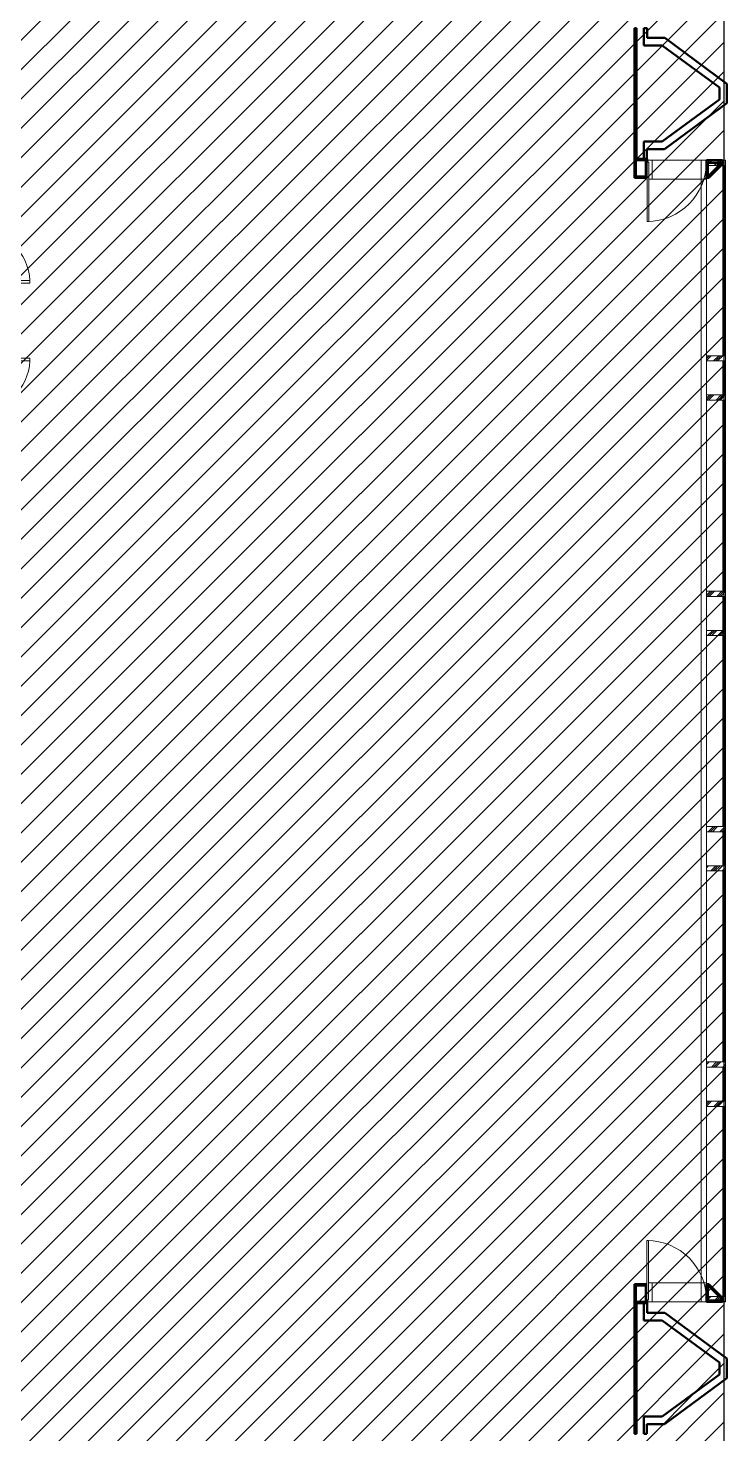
# Model space of a CAD drawing. Header units: millimetres. Extents: x 8533 to 398112, y -117646 to 105276.
# Drawn here: x 46132 to 56810, y -103261 to -81760 of the extents above; entities that cross this region are included whole.
import ezdxf

# ---------------------------------------------------------------- set-up
doc = ezdxf.new("R2010")
doc.units = ezdxf.units.MM
for name, color, linetype, lineweight in [('A-DOOR', 31, 'Continuous', 13), ('A-FLOR', 192, 'Continuous', 13), ('A-GENM', 13, 'Continuous', 13), ('A-GLAZ', 151, 'Continuous', 13), ('A-GLAZ-CURT', 52, 'Continuous', 13), ('A-GLAZ-CWMG', 51, 'Continuous', 13), ('A-WALL', 113, 'Continuous', 13)]:
    doc.layers.add(name, color=color, linetype=linetype, lineweight=lineweight)

# ---------------------------------------------------------------- blocks, each defined once
blk = doc.blocks.new('防火门A-单扇1 - 单扇防火门-FM甲0821BXG-1807686-10F_ARC_46_000_')
at = {"layer": 'A-GENM'}
for p, q in [((360, 0), (360, 800)), ((360, 800), (400, 800)), ((400, 800), (400, 100)), ((400, 0), (-166, 566)), ((400, 0), (360, 0))]:
    blk.add_line(p, q, dxfattribs=at)
for start in [92.866, 135]:
    blk.add_arc((400, 0), 800, start, 180, dxfattribs=at)
blk = doc.blocks.new('防火门A-单扇1 - 单扇防火门-FM甲0821BXG-1808280-10F_ARC_46_000_')
at = {"layer": 'A-GENM'}
for p, q in [((400, 0), (-166, -566)), ((400, 0), (360, 0)), ((360, 0), (360, -800)), ((400, -800), (400, -100)), ((360, -800), (400, -800))]:
    blk.add_line(p, q, dxfattribs=at)
for end in [267.134, 225]:
    blk.add_arc((400, 0), 800, 180, end, dxfattribs=at)
blk = doc.blocks.new('大门构件2 - 大门构件-1944663-10F_ARC_46_000_')
at = {"layer": 'A-WALL', "lineweight": 50}
for p, q in [((55430, -23270), (55400, -23270)), ((55400, -23270), (55400, -25270)), ((55430, -25270), (55430, -23270)), ((55590, -23270), (55540, -23270)), ((55540, -23270), (55540, -23535)), ((55590, -23420), (55590, -23270)), ((55860, -23420), (55590, -23420)), ((56810, -24120), (55860, -23420)), ((55540, -23535), (55822, -23535)), ((55822, -23535), (56695, -24178)), ((56695, -24178), (56695, -24362)), ((56810, -24420), (56810, -24120)), ((56695, -24362), (55819, -25005)), ((55859, -25120), (56810, -24420)), ((55819, -25005), (55539, -25005)), ((55539, -25005), (55539, -25270)), ((55589, -25270), (55589, -25120)), ((55589, -25120), (55859, -25120)), ((55400, -25270), (55430, -25270)), ((55539, -25270), (55589, -25270)), ((55430, -42770), (55400, -42770)), ((55400, -42770), (55400, -44770)), ((55430, -44770), (55430, -42770)), ((55590, -42770), (55540, -42770)), ((55540, -42770), (55540, -43035)), ((55590, -42920), (55590, -42770)), ((55860, -42920), (55590, -42920)), ((56810, -43620), (55860, -42920)), ((55540, -43035), (55822, -43035)), ((55822, -43035), (56695, -43678)), ((56810, -43920), (56810, -43620)), ((56695, -43678), (56695, -43862)), ((56695, -43862), (55819, -44505)), ((55859, -44620), (56810, -43920)), ((55819, -44505), (55539, -44505)), ((55539, -44505), (55539, -44770)), ((55589, -44770), (55589, -44620)), ((55589, -44620), (55859, -44620)), ((55400, -44770), (55430, -44770)), ((55539, -44770), (55589, -44770))]:
    blk.add_line(p, q, dxfattribs=at)
blk = doc.blocks.new('G2 - G26-1945658-10F_ARC_46_000_')
at = {"layer": 'A-WALL', "lineweight": 50}
for p, q in [((55400, -25271), (55400, -25562)), ((55590, -25271), (55400, -25271)), ((55420, -25291), (55570, -25291)), ((55420, -25542), (55420, -25291)), ((55570, -25291), (55570, -25542)), ((55590, -25318), (55590, -25271)), ((56499, -25290), (56499, -25562)), ((56744, -25290), (56499, -25290)), ((56519, -25548), (56519, -25331)), ((56519, -25331), (56724, -25331)), ((56724, -25343), (56519, -25548)), ((56533, -25562), (56744, -25352)), ((56724, -25331), (56724, -25343)), ((56744, -25352), (56744, -25290)), ((55400, -25562), (55590, -25562)), ((55570, -25542), (55420, -25542)), ((56499, -25562), (56533, -25562)), ((55400, -42479), (55400, -42770)), ((55590, -42479), (55400, -42479)), ((55420, -42750), (55420, -42499)), ((55420, -42499), (55570, -42499)), ((55570, -42499), (55570, -42750)), ((56500, -42480), (56500, -42750)), ((56534, -42480), (56500, -42480)), ((56520, -42494), (56725, -42699)), ((56520, -42730), (56520, -42494)), ((56745, -42691), (56534, -42480)), ((55400, -42770), (55590, -42770)), ((55570, -42750), (55420, -42750)), ((55590, -42770), (55590, -42722)), ((56500, -42750), (56745, -42750)), ((56725, -42730), (56520, -42730)), ((56725, -42699), (56725, -42730)), ((56745, -42750), (56745, -42691))]:
    blk.add_line(p, q, dxfattribs=at)
blk = doc.blocks.new('系统嵌板 - 玻璃-1965189-10F_ARC_46_000_')
at = {"layer": 'A-GLAZ-CURT'}
h = blk.add_hatch(dxfattribs=at)
h.set_pattern_fill('FP_11', color=256, style=0, pattern_type=2)
h.set_pattern_definition([(90, (-26825.57, -56762.36), (-100, 6e-15), [])])
h.paths.add_polyline_path([(1455, -13), (1455, 12), (-1455, 12), (-1455, -13), (981, -13)], flags=0)
at = {"layer": 'A-GLAZ-CURT', "lineweight": 18}
for p, q in [((1455, 12), (-1455, 12)), ((-1455, 12), (-1455, -13)), ((1455, -13), (1455, 12)), ((-1455, -13), (1455, -13))]:
    blk.add_line(p, q, dxfattribs=at)
blk = doc.blocks.new('窗嵌板_上悬无框铝窗 - 窗嵌板_上悬无框铝窗-1965196-10F_ARC_46_000_')
at = {"layer": 'A-GLAZ'}
for p, q in [((260, 12.5), (-260, 12.5)), ((-260, 12.5), (-260, -12.5)), ((260, -12.5), (260, 12.5)), ((-260, -12.5), (260, -12.5))]:
    blk.add_line(p, q, dxfattribs=at)
blk = doc.blocks.new('系统嵌板 - 玻璃-1965094-10F_ARC_46_000_')
at = {"layer": 'A-GLAZ-CURT'}
h = blk.add_hatch(dxfattribs=at)
h.set_pattern_fill('FP_12', color=256, style=0, pattern_type=2)
h.set_pattern_definition([(90, (-30420.72, -56762.36), (-100, 6e-15), [])])
h.paths.add_polyline_path([(1460, 12.5), (-1460, 12.5), (-1460, -12.5), (1460, -12.5)], flags=0)
at = {"layer": 'A-GLAZ-CURT', "lineweight": 18}
for p, q in [((1460, 12.5), (-1460, 12.5)), ((-1460, 12.5), (-1460, -12.5)), ((1460, -12.5), (1460, 12.5)), ((-1460, -12.5), (1460, -12.5))]:
    blk.add_line(p, q, dxfattribs=at)
blk = doc.blocks.new('系统嵌板 - 玻璃-V11-10F_ARC_46_000_')
at = {"layer": 'A-GLAZ-CURT'}
h = blk.add_hatch(dxfattribs=at)
h.set_pattern_fill('FP_13', color=256, style=0, pattern_type=2)
h.set_pattern_definition([(90, (-34020.72, -56762.36), (-100, 6e-15), [])])
h.paths.add_polyline_path([(1460, -13), (1460, 12), (-1460, 12), (-1460, -13), (333, -13)], flags=0)
at = {"layer": 'A-GLAZ-CURT', "lineweight": 18}
for p, q in [((1460, 12), (-1460, 12)), ((-1460, 12), (-1460, -13)), ((1460, -13), (1460, 12)), ((-1460, -13), (1460, -13))]:
    blk.add_line(p, q, dxfattribs=at)
blk = doc.blocks.new('系统嵌板 - 玻璃-V12-10F_ARC_46_000_')
at = {"layer": 'A-GLAZ-CURT'}
h = blk.add_hatch(dxfattribs=at)
h.set_pattern_fill('FP_14', color=256, style=0, pattern_type=2)
h.set_pattern_definition([(90, (-37620.72, -56762.36), (-100, 6e-15), [])])
h.paths.add_polyline_path([(1460, 12.5), (-1460, 12.5), (-1460, -12.5), (1460, -12.5)], flags=0)
at = {"layer": 'A-GLAZ-CURT', "lineweight": 18}
for p, q in [((1460, 12.5), (-1460, 12.5)), ((-1460, 12.5), (-1460, -12.5)), ((1460, -12.5), (1460, 12.5)), ((-1460, -12.5), (1460, -12.5))]:
    blk.add_line(p, q, dxfattribs=at)
blk = doc.blocks.new('系统嵌板 - 玻璃-1965191-10F_ARC_46_000_')
at = {"layer": 'A-GLAZ-CURT'}
h = blk.add_hatch(dxfattribs=at)
h.set_pattern_fill('FP_15', color=256, style=0, pattern_type=2)
h.set_pattern_definition([(90, (-41215.7, -56762.36), (-100, 6e-15), [])])
h.paths.add_polyline_path([(1455, -12), (1455, 12), (-1455, 12), (-1455, -12), (1264, -12)], flags=0)
at = {"layer": 'A-GLAZ-CURT', "lineweight": 18}
for p, q in [((1455, 12), (-1455, 12)), ((-1455, 12), (-1455, -12)), ((1455, -12), (1455, 12)), ((-1455, -12), (1455, -12))]:
    blk.add_line(p, q, dxfattribs=at)
blk = doc.blocks.new('矩形竖梃 - 80 x 292-1965099-10F_ARC_46_000_')
at = {"layer": 'A-GLAZ-CWMG'}
h = blk.add_hatch(dxfattribs=at)
h.set_pattern_fill('FP_16', color=256, style=0, pattern_type=2)
h.set_pattern_definition([(315, (25290.43, 56762.36), (88.38835, 88.38835), []), (315, (25290.43, 56731.11), (176.7767, 0), []), (315, (25290.43, 56793.61), (176.7767, 0), [])])
h.paths.add_polyline_path([(-80, 229), (-80, 66), (-53, 39), (-61, 19), (-80, 37), (-80, -28), (0, -28), (0, 264), (-80, 264), (-80, 243)], flags=0)
for p, q in [((0, 264), (-80, 264)), ((-80, 264), (-80, -28)), ((0, -28), (0, 264)), ((-80, -28), (0, -28))]:
    blk.add_line(p, q, dxfattribs=at)
blk = doc.blocks.new('矩形竖梃 - 80 x 292-1965100-10F_ARC_46_000_')
at = {"layer": 'A-GLAZ-CWMG'}
h = blk.add_hatch(dxfattribs=at)
h.set_pattern_fill('FP_17', color=256, style=0, pattern_type=2)
h.set_pattern_definition([(225, (-42750.67, 56762.36), (88.38835, -88.38835), []), (225, (-42750.67, 56731.11), (1e-14, -176.7767), []), (225, (-42750.67, 56793.61), (1e-14, -176.7767), [])])
h.paths.add_polyline_path([(0, 17), (0, -28), (-80, -28), (-80, 37), (-60, 17), (-52, 37), (-80, 66), (-80, 264), (0, 264), (0, 37)], flags=0)
for p, q in [((-80, 264), (0, 264)), ((-80, -28), (-80, 264)), ((0, 264), (0, -28)), ((0, -28), (-80, -28))]:
    blk.add_line(p, q, dxfattribs=at)
blk = doc.blocks.new('矩形竖梃 - 80 x 292-1965131-10F_ARC_46_000_')
at = {"layer": 'A-GLAZ-CWMG'}
for p, q in [((56498, -42671), (56498, -39761)), ((56790, -39761), (56790, -42671))]:
    blk.add_line(p, q, dxfattribs=at)
blk = doc.blocks.new('矩形竖梃 - 80 x 292-1965132-10F_ARC_46_000_')
at = {"layer": 'A-GLAZ-CWMG'}
for p, q in [((56498, -39681), (56498, -39161)), ((56790, -39161), (56790, -39681))]:
    blk.add_line(p, q, dxfattribs=at)
blk = doc.blocks.new('矩形竖梃 - 80 x 292-1965133-10F_ARC_46_000_')
at = {"layer": 'A-GLAZ-CWMG'}
for p, q in [((56498, -39081), (56498, -36161)), ((56790, -36161), (56790, -39081))]:
    blk.add_line(p, q, dxfattribs=at)
blk = doc.blocks.new('矩形竖梃 - 80 x 292-1965161-10F_ARC_46_000_')
at = {"layer": 'A-GLAZ-CWMG'}
for p, q in [((56498, -28281), (56498, -25370)), ((56790, -25370), (56790, -28281))]:
    blk.add_line(p, q, dxfattribs=at)
blk = doc.blocks.new('矩形竖梃 - 80 x 292-1965188-10F_ARC_46_000_')
at = {"layer": 'A-GLAZ-CWMG'}
h = blk.add_hatch(dxfattribs=at)
h.set_pattern_fill('FP_20', color=256, style=0, pattern_type=2)
h.set_pattern_definition([(225, (-28320.72, 56762.36), (88.38835, -88.38835), []), (225, (-28320.72, 56731.11), (1e-14, -176.7767), []), (225, (-28320.72, 56793.61), (1e-14, -176.7767), [])])
h.paths.add_polyline_path([(40, -28), (-40, -28), (-40, 264), (40, 264), (40, -12.5)], flags=0)
for p, q in [((-40, 264), (40, 264)), ((-40, -28), (-40, 264)), ((40, 264), (40, 12.5)), ((40, -28), (-40, -28)), ((40, -12.5), (40, -28))]:
    blk.add_line(p, q, dxfattribs=at)
blk = doc.blocks.new('矩形竖梃 - 80 x 292-V21-10F_ARC_46_000_')
at = {"layer": 'A-GLAZ-CWMG'}
h = blk.add_hatch(dxfattribs=at)
h.set_pattern_fill('FP_21', color=256, style=0, pattern_type=2)
h.set_pattern_definition([(225, (-28920.72, 56762.36), (88.38835, -88.38835), []), (225, (-28920.72, 56731.11), (1e-14, -176.7767), []), (225, (-28920.72, 56793.61), (1e-14, -176.7767), [])])
h.paths.add_polyline_path([(40, 12.5), (40, -28), (-40, -28), (-40, 264), (40, 264)], flags=0)
for p, q in [((-40, 264), (40, 264)), ((-40, 12.5), (-40, 264)), ((40, 264), (40, -28)), ((-40, -28), (-40, -12.5)), ((40, -28), (-40, -28))]:
    blk.add_line(p, q, dxfattribs=at)
blk = doc.blocks.new('矩形竖梃 - 80 x 292-V22-10F_ARC_46_000_')
at = {"layer": 'A-GLAZ-CWMG'}
h = blk.add_hatch(dxfattribs=at)
h.set_pattern_fill('FP_22', color=256, style=0, pattern_type=2)
h.set_pattern_definition([(225, (-31920.72, 56762.36), (88.38835, -88.38835), []), (225, (-31920.72, 56731.11), (1e-14, -176.7767), []), (225, (-31920.72, 56793.61), (1e-14, -176.7767), [])])
h.paths.add_polyline_path([(40, -12.5), (40, -28), (-40, -28), (-40, 264), (40, 264), (40, 12.5)], flags=0)
for p, q in [((-40, 264), (40, 264)), ((-40, -28), (-40, 264)), ((40, 264), (40, 12.5)), ((40, -28), (-40, -28)), ((40, -12.5), (40, -28))]:
    blk.add_line(p, q, dxfattribs=at)
blk = doc.blocks.new('矩形竖梃 - 80 x 292-V23-10F_ARC_46_000_')
at = {"layer": 'A-GLAZ-CWMG'}
h = blk.add_hatch(dxfattribs=at)
h.set_pattern_fill('FP_23', color=256, style=0, pattern_type=2)
h.set_pattern_definition([(225, (-32520.72, 56762.36), (88.38835, -88.38835), []), (225, (-32520.72, 56731.11), (1e-14, -176.7767), []), (225, (-32520.72, 56793.61), (1e-14, -176.7767), [])])
h.paths.add_polyline_path([(40, -12.5), (40, -28), (-40, -28), (-40, 264), (40, 264), (40, 12.5)], flags=0)
for p, q in [((-40, 264), (40, 264)), ((-40, 12.5), (-40, 264)), ((40, 264), (40, -28)), ((-40, -28), (-40, -12.5)), ((40, -28), (-40, -28))]:
    blk.add_line(p, q, dxfattribs=at)
blk = doc.blocks.new('矩形竖梃 - 80 x 292-V24-10F_ARC_46_000_')
at = {"layer": 'A-GLAZ-CWMG'}
h = blk.add_hatch(dxfattribs=at)
h.set_pattern_fill('FP_24', color=256, style=0, pattern_type=2)
h.set_pattern_definition([(225, (-35520.72, 56762.36), (88.38835, -88.38835), []), (225, (-35520.72, 56731.11), (1e-14, -176.7767), []), (225, (-35520.72, 56793.61), (1e-14, -176.7767), [])])
h.paths.add_polyline_path([(40, -12.5), (40, -28), (-40, -28), (-40, 264), (40, 264), (40, 12.5)], flags=0)
for p, q in [((-40, 264), (40, 264)), ((-40, -28), (-40, 264)), ((40, 264), (40, 12.5)), ((40, -28), (-40, -28)), ((40, -12.5), (40, -28))]:
    blk.add_line(p, q, dxfattribs=at)
blk = doc.blocks.new('矩形竖梃 - 80 x 292-V25-10F_ARC_46_000_')
at = {"layer": 'A-GLAZ-CWMG'}
h = blk.add_hatch(dxfattribs=at)
h.set_pattern_fill('FP_25', color=256, style=0, pattern_type=2)
h.set_pattern_definition([(225, (-36120.72, 56762.36), (88.38835, -88.38835), []), (225, (-36120.72, 56731.11), (1e-14, -176.7767), []), (225, (-36120.72, 56793.61), (1e-14, -176.7767), [])])
h.paths.add_polyline_path([(40, -12.5), (40, -28), (-40, -28), (-40, 264), (40, 264), (40, 12.5)], flags=0)
for p, q in [((-40, 264), (40, 264)), ((-40, 12.5), (-40, 264)), ((40, 264), (40, -28)), ((-40, -28), (-40, -12.5)), ((40, -28), (-40, -28))]:
    blk.add_line(p, q, dxfattribs=at)
blk = doc.blocks.new('矩形竖梃 - 80 x 292-V26-10F_ARC_46_000_')
at = {"layer": 'A-GLAZ-CWMG'}
h = blk.add_hatch(dxfattribs=at)
h.set_pattern_fill('FP_26', color=256, style=0, pattern_type=2)
h.set_pattern_definition([(225, (-39120.72, 56762.36), (88.38835, -88.38835), []), (225, (-39120.72, 56731.11), (1e-14, -176.7767), []), (225, (-39120.72, 56793.61), (1e-14, -176.7767), [])])
h.paths.add_polyline_path([(40, -12.5), (40, -28), (-40, -28), (-40, 264), (40, 264), (40, 12.5)], flags=0)
for p, q in [((-40, 264), (40, 264)), ((-40, -28), (-40, 264)), ((40, 264), (40, 12.5)), ((40, -28), (-40, -28)), ((40, -12.5), (40, -28))]:
    blk.add_line(p, q, dxfattribs=at)
blk = doc.blocks.new('矩形竖梃 - 80 x 292-V27-10F_ARC_46_000_')
at = {"layer": 'A-GLAZ-CWMG'}
h = blk.add_hatch(dxfattribs=at)
h.set_pattern_fill('FP_27', color=256, style=0, pattern_type=2)
h.set_pattern_definition([(225, (-39720.72, 56762.36), (88.38835, -88.38835), []), (225, (-39720.72, 56731.11), (1e-14, -176.7767), []), (225, (-39720.72, 56793.61), (1e-14, -176.7767), [])])
h.paths.add_polyline_path([(40, -12.5), (40, -28), (-40, -28), (-40, 264), (40, 264), (40, 12.5)], flags=0)
for p, q in [((-40, 264), (40, 264)), ((-40, 12.5), (-40, 264)), ((40, 264), (40, -28)), ((-40, -28), (-40, -12.5)), ((40, -28), (-40, -28))]:
    blk.add_line(p, q, dxfattribs=at)
blk = doc.blocks.new('门嵌板_单开门2 - 门嵌板_单开门2-1985839-10F_ARC_46_000_')
at = {"layer": 'A-DOOR'}
for p, q in [((455, 0), (430, 0)), ((430, -909), (430, 0)), ((455, 0), (455, -909)), ((455, -909), (430, -909))]:
    blk.add_line(p, q, dxfattribs=at)
blk.add_arc((455, 0), 909, 180, 270, dxfattribs=at)
blk = doc.blocks.new('矩形竖梃 - 80 x 292-1985754-10F_ARC_46_000_')
at = {"layer": 'A-GLAZ-CWMG'}
for p, q in [((-80, -28), (-80, 264)), ((-80, 264), (-25, 264)), ((0, -28), (-80, -28))]:
    blk.add_line(p, q, dxfattribs=at)
blk = doc.blocks.new('矩形竖梃 - 80 x 292-V45-10F_ARC_46_000_')
at = {"layer": 'A-GLAZ-CWMG'}
for p, q in [((26480, -53880), (26772, -53880)), ((26480, -54629), (26480, -53880)), ((26772, -53880), (26772, -54629)), ((26772, -54629), (26480, -54629))]:
    blk.add_line(p, q, dxfattribs=at)
blk = doc.blocks.new('矩形竖梃 - 80 x 292-V55-10F_ARC_46_000_')
at = {"layer": 'A-GLAZ-CWMG'}
for p, q in [((0, 264), (-80, 264)), ((-80, 264), (-80, -28)), ((0, 52), (0, 264)), ((-80, -28), (-1, -28))]:
    blk.add_line(p, q, dxfattribs=at)
blk = doc.blocks.new('门嵌板_单开门2 - 门嵌板_单开门2-1986739-10F_ARC_46_000_')
at = {"layer": 'A-DOOR'}
for p, q in [((454, 908), (429, 908)), ((429, 908), (429, 0)), ((454, 0), (454, 908)), ((454, 0), (429, 0))]:
    blk.add_line(p, q, dxfattribs=at)
blk.add_arc((454, 0), 908, 90, 180, dxfattribs=at)
blk = doc.blocks.new('矩形竖梃 - 80 x 292-V43-10F_ARC_46_000_')
at = {"layer": 'A-GLAZ-CWMG'}
for p, q in [((-80, -264), (-80, 28)), ((-80, 28), (0, 28)), ((-25, -264), (-80, -264))]:
    blk.add_line(p, q, dxfattribs=at)
blk = doc.blocks.new('矩形竖梃 - 80 x 292-1986737-10F_ARC_46_000_')
at = {"layer": 'A-GLAZ-CWMG'}
for p, q in [((55670, -25582), (55670, -25290)), ((55670, -25290), (56418, -25290)), ((56418, -25290), (56418, -25582)), ((56418, -25582), (55670, -25582))]:
    blk.add_line(p, q, dxfattribs=at)
blk = doc.blocks.new('矩形竖梃 - 80 x 292-V51-10F_ARC_46_000_')
at = {"layer": 'A-GLAZ-CWMG'}
for p, q in [((0, 28), (-80, 28)), ((-80, 28), (-80, -264)), ((0, -264), (0, -52)), ((-80, -264), (0, -264))]:
    blk.add_line(p, q, dxfattribs=at)

msp = doc.modelspace()

# ---------------------------------------------------------------- hatches: boundary and pattern name
h = msp.add_hatch()
h.set_pattern_fill('ANSI31', color=1, scale=200)
h.set_pattern_definition([(45, (0, 0), (-224.5064, 224.5064), [])])
h.paths.add_polyline_path([(37110, -71554), (56766, -71554), (56766, -113491), (37110, -113491)])

# ---------------------------------------------------------------- linework, layer by layer
msp.add_lwpolyline([(37110, -71554), (56766, -71554), (56766, -113491), (37110, -113491)], close=True)
at = {"layer": 'A-FLOR'}
for p, q in [((55400, -81760), (55400, -83760)), ((55400, -83761), (55400, -84051)), ((56417, -84072), (56417, -100948)), ((55400, -100970), (55400, -101260)), ((55400, -101260), (55400, -103260))]:
    msp.add_line(p, q, dxfattribs=at)

# ---------------------------------------------------------------- block references
at = {"layer": 'A-DOOR'}
for name, p, rotation in [('门嵌板_单开门2 - 门嵌板_单开门2-1986739-10F_ARC_46_000_', (56044, -83808), 180), ('防火门A-单扇1 - 单扇防火门-FM甲0821BXG-1807686-10F_ARC_46_000_', (45360, -85260), 269.9999999999998), ('防火门A-单扇1 - 单扇防火门-FM甲0821BXG-1808280-10F_ARC_46_000_', (45360, -87210), 89.99999999999984), ('门嵌板_单开门2 - 门嵌板_单开门2-1985839-10F_ARC_46_000_', (56044, -101212), 180)]:
    msp.add_blockref(name, p, dxfattribs=dict(at, rotation=rotation))
at = {"layer": 'A-GLAZ', "rotation": 90.00000000000031}
for p in [(56762, -87111), (56762, -90711), (56762, -94311), (56762, -97911)]:
    msp.add_blockref('窗嵌板_上悬无框铝窗 - 窗嵌板_上悬无框铝窗-1965196-10F_ARC_46_000_', p, dxfattribs=at)
at = {"layer": 'A-GLAZ-CURT', "rotation": 270.0000000000003}
for name, p in [('系统嵌板 - 玻璃-1965189-10F_ARC_46_000_', (56762, -85316)), ('系统嵌板 - 玻璃-1965094-10F_ARC_46_000_', (56762, -88911)), ('系统嵌板 - 玻璃-V11-10F_ARC_46_000_', (56762, -92511)), ('系统嵌板 - 玻璃-V12-10F_ARC_46_000_', (56762, -96111)), ('系统嵌板 - 玻璃-1965191-10F_ARC_46_000_', (56762, -99706))]:
    msp.add_blockref(name, p, dxfattribs=at)
at = {"layer": 'A-GLAZ-CWMG', "extrusion": (0, 0, -1)}
for name, p in [('矩形竖梃 - 80 x 292-V43-10F_ARC_46_000_', (-55590, -83808)), ('矩形竖梃 - 80 x 292-1985754-10F_ARC_46_000_', (-55590, -101212))]:
    msp.add_blockref(name, p, dxfattribs=at)
at = {"layer": 'A-GLAZ-CWMG'}
for name, p in [('矩形竖梃 - 80 x 292-1986737-10F_ARC_46_000_', (0, -58490)), ('矩形竖梃 - 80 x 292-V51-10F_ARC_46_000_', (56498, -83808)), ('矩形竖梃 - 80 x 292-1965161-10F_ARC_46_000_', (0, -58490)), ('矩形竖梃 - 80 x 292-1965132-10F_ARC_46_000_', (0, -47690)), ('矩形竖梃 - 80 x 292-1965133-10F_ARC_46_000_', (0, -51290)), ('矩形竖梃 - 80 x 292-1965132-10F_ARC_46_000_', (0, -51290)), ('矩形竖梃 - 80 x 292-1965133-10F_ARC_46_000_', (0, -54890)), ('矩形竖梃 - 80 x 292-1965132-10F_ARC_46_000_', (0, -54890)), ('矩形竖梃 - 80 x 292-1965133-10F_ARC_46_000_', (0, -58490)), ('矩形竖梃 - 80 x 292-1965132-10F_ARC_46_000_', (0, -58490)), ('矩形竖梃 - 80 x 292-1965131-10F_ARC_46_000_', (0, -58490)), ('矩形竖梃 - 80 x 292-V55-10F_ARC_46_000_', (56499, -101212))]:
    msp.add_blockref(name, p, dxfattribs=at)
for name, p, rotation in [('矩形竖梃 - 80 x 292-1965099-10F_ARC_46_000_', (56762, -83780), 90.00000000000031), ('矩形竖梃 - 80 x 292-V45-10F_ARC_46_000_', (1789, -127720), 89.99999998129191)]:
    msp.add_blockref(name, p, dxfattribs=dict(at, rotation=rotation))
at = {"layer": 'A-GLAZ-CWMG', "extrusion": (0, 0, -1), "rotation": 269.9999999999997}
for name, p in [('矩形竖梃 - 80 x 292-1965188-10F_ARC_46_000_', (-56762, -86811)), ('矩形竖梃 - 80 x 292-V21-10F_ARC_46_000_', (-56762, -87411)), ('矩形竖梃 - 80 x 292-V22-10F_ARC_46_000_', (-56762, -90411)), ('矩形竖梃 - 80 x 292-V23-10F_ARC_46_000_', (-56762, -91011)), ('矩形竖梃 - 80 x 292-V24-10F_ARC_46_000_', (-56762, -94011)), ('矩形竖梃 - 80 x 292-V25-10F_ARC_46_000_', (-56762, -94611)), ('矩形竖梃 - 80 x 292-V26-10F_ARC_46_000_', (-56762, -97611)), ('矩形竖梃 - 80 x 292-V27-10F_ARC_46_000_', (-56762, -98211)), ('矩形竖梃 - 80 x 292-1965100-10F_ARC_46_000_', (-56762, -101241))]:
    msp.add_blockref(name, p, dxfattribs=at)
at = {"layer": 'A-WALL'}
for name in ['大门构件2 - 大门构件-1944663-10F_ARC_46_000_', 'G2 - G26-1945658-10F_ARC_46_000_']:
    msp.add_blockref(name, (0, -58490), dxfattribs=at)

doc.saveas('drawing.dxf')
